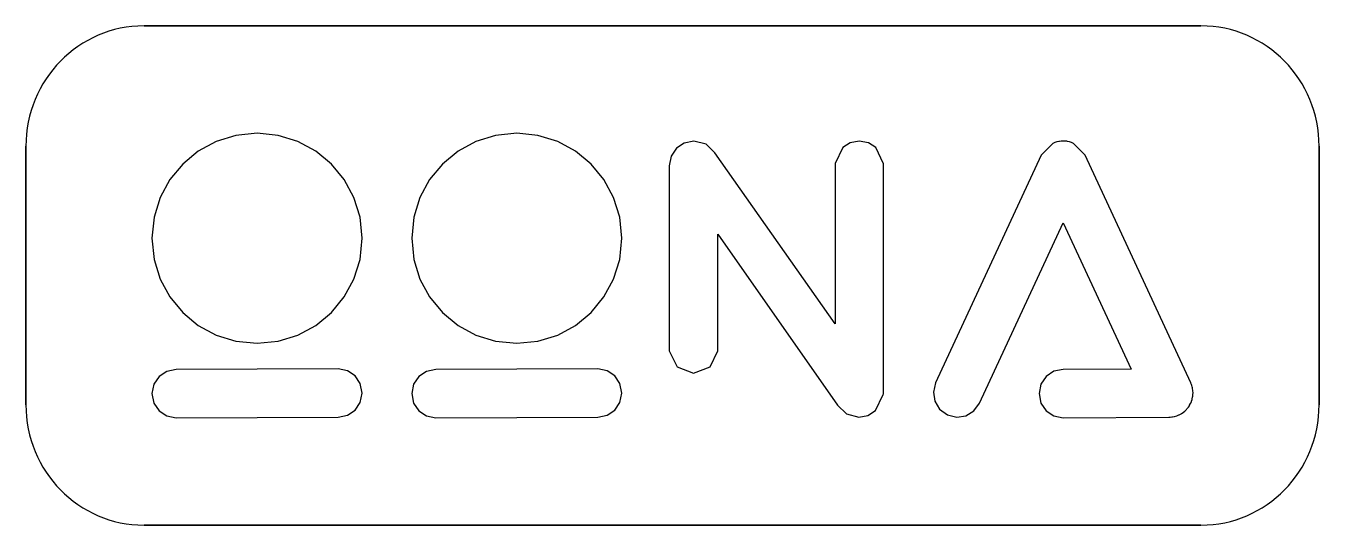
# Model space of a CAD drawing. Extents: x 108 to 139.1, y 42.6 to 54.6.
import ezdxf

# ---------------------------------------------------------------- set-up
doc = ezdxf.new("R2010")
doc.units = 0
doc.layers.add('Layer_1', color=7, linetype='CONTINUOUS')

msp = doc.modelspace()

# ---------------------------------------------------------------- linework, layer by layer
at = {"layer": 'Layer_1', "color": 1}
for points in [[(136.227512, 54.624129), (110.845151, 54.624129), (110.845151, 54.624129)], [(108.007494, 51.728597), (108.007494, 45.519708)], [(139.065169, 45.519708), (139.065169, 51.728597)], [(110.845151, 42.624173), (136.227512, 42.624173)]]:
    msp.add_lwpolyline(points, close=True, dxfattribs=at)
for points in [[(113.56027, 52.043238), (113.051636, 51.991944), (112.577873, 51.844831), (112.149135, 51.612055), (111.775578, 51.303772), (111.467357, 50.930137), (111.234626, 50.501305), (111.08754, 50.027432), (111.036255, 49.518673), (111.08754, 49.010063), (111.234626, 48.536362), (111.467357, 48.107712), (111.775578, 47.734256), (112.149135, 47.426136), (112.577873, 47.193493), (113.051636, 47.04647), (113.56027, 46.995208), (114.068904, 47.04647), (114.542667, 47.193493), (114.971405, 47.426136), (115.344962, 47.734256), (115.653183, 48.107712), (115.885914, 48.536362), (116.033, 49.010063), (116.084285, 49.518673), (116.033, 50.027432), (115.885914, 50.501305), (115.653183, 50.930137), (115.344962, 51.303772), (114.971405, 51.612055), (114.542667, 51.844831), (114.068904, 51.991944), (113.56027, 52.043238), (113.56027, 52.043238)], [(119.796718, 52.043238), (119.288084, 51.991944), (118.814321, 51.844831), (118.385583, 51.612055), (118.012026, 51.303772), (117.703805, 50.930137), (117.471074, 50.501305), (117.323988, 50.027432), (117.272703, 49.518673), (117.323988, 49.010063), (117.471074, 48.536362), (117.703805, 48.107712), (118.012026, 47.734256), (118.385583, 47.426136), (118.814321, 47.193493), (119.288084, 47.04647), (119.796718, 46.995208), (120.305352, 47.04647), (120.779115, 47.193493), (121.207853, 47.426136), (121.58141, 47.734256), (121.889631, 48.107712), (122.122362, 48.536362), (122.269448, 49.010063), (122.320733, 49.518673), (122.269448, 50.027432), (122.122362, 50.501305), (121.889631, 50.930137), (121.58141, 51.303772), (121.207853, 51.612055), (120.779115, 51.844831), (120.305352, 51.991944), (119.796718, 52.043238), (119.796718, 52.043238)], [(124.049344, 51.854722), (123.818559, 51.808087), (123.630024, 51.680935), (123.502873, 51.492401), (123.456237, 51.261615), (123.456237, 46.812204), (123.458992, 46.812204), (123.644609, 46.431326), (124.041628, 46.275872), (124.438371, 46.431326), (124.623711, 46.812204), (124.627019, 46.812204), (124.627019, 49.615134), (127.499951, 45.509131), (127.711872, 45.299482), (128.008724, 45.219743), (128.228562, 45.261852), (128.411057, 45.377325), (128.599077, 45.763243), (128.601831, 45.779779), (128.601831, 46.275872), (128.601831, 51.296893), (128.600177, 51.310674), (128.419396, 51.696469), (128.23928, 51.812379), (128.021402, 51.854722), (127.803969, 51.812587), (127.624065, 51.697162), (127.442626, 51.312325), (127.439318, 51.296893), (127.439318, 47.459331), (124.55481, 51.570846), (124.343219, 51.776549), (124.049344, 51.854722), (124.049344, 51.854722)], [(132.889735, 51.854172), (132.889735, 51.853619), (132.867688, 51.851965), (132.83241, 51.848107), (132.816425, 51.845352), (132.775633, 51.836533), (132.766263, 51.833776), (132.721062, 51.819995), (132.718308, 51.818894), (132.673107, 51.800152), (132.391988, 51.517379), (129.855846, 46.046016), (129.855846, 46.045466), (129.801743, 45.821538), (129.836598, 45.601813), (129.951357, 45.411127), (130.136965, 45.274313), (130.361128, 45.220025), (130.581025, 45.25479), (130.771817, 45.369459), (130.908668, 45.554882), (132.918951, 49.891844), (134.548341, 46.375643), (132.917847, 46.366824), (132.692105, 46.32114), (132.507787, 46.196585), (132.383529, 46.011904), (132.337968, 45.785841), (132.383529, 45.559864), (132.507787, 45.375373), (132.692105, 45.251009), (132.917847, 45.205411), (132.917847, 45.204861), (135.455643, 45.218642), (135.455643, 45.219192), (135.469974, 45.219743), (135.488714, 45.221397), (135.528403, 45.224704), (135.542184, 45.226908), (135.587382, 45.234627), (135.594547, 45.236831), (135.644709, 45.251162), (135.648017, 45.252816), (135.69983, 45.273213), (135.700934, 45.274313), (135.703138, 45.275417), (135.749992, 45.300221), (135.757158, 45.304632), (135.796844, 45.331091), (135.807868, 45.338807), (135.839841, 45.365265), (135.851965, 45.376842), (135.879527, 45.404401), (135.891654, 45.417631), (135.916458, 45.447948), (135.925828, 45.460625), (135.948979, 45.495352), (135.955594, 45.506376), (135.976541, 45.544961), (135.980952, 45.554882), (135.998591, 45.596224), (136.002449, 45.607248), (136.015126, 45.648037), (136.018984, 45.662922), (136.027253, 45.700404), (136.030561, 45.721901), (136.034419, 45.753871), (136.035519, 45.782536), (136.036073, 45.800175), (136.036073, 45.810095), (136.034419, 45.842065), (136.031661, 45.868524), (136.027803, 45.897186), (136.022292, 45.926402), (136.015676, 45.950656), (136.006307, 45.983176), (135.998591, 46.004123), (135.98481, 46.037197), (135.982052, 46.045466), (135.982052, 46.046016), (133.44591, 51.517379), (133.164792, 51.800152), (133.119591, 51.818341), (133.116836, 51.819995), (133.071636, 51.833776), (133.062266, 51.836533), (133.021476, 51.845352), (133.005491, 51.84866), (132.970214, 51.852518), (132.948164, 51.854172), (132.918951, 51.854172), (132.889735, 51.854172), (132.889735, 51.854172)], [(115.503853, 46.380605), (111.616685, 46.366824), (111.616685, 46.36627), (111.390708, 46.320673), (111.206217, 46.196309), (111.081852, 46.011818), (111.036255, 45.785841), (111.081852, 45.559778), (111.206217, 45.375098), (111.390708, 45.250544), (111.616685, 45.204861), (115.503853, 45.219192), (115.729745, 45.26479), (115.914047, 45.389154), (116.038221, 45.573645), (116.083732, 45.799622), (116.038221, 46.02545), (115.914047, 46.209957), (115.729745, 46.334405), (115.503853, 46.380051), (115.503853, 46.380605), (115.503853, 46.380605)], [(121.740303, 46.380605), (117.853133, 46.366824), (117.853133, 46.36627), (117.627156, 46.320673), (117.442665, 46.196309), (117.3183, 46.011818), (117.272703, 45.785841), (117.3183, 45.559778), (117.442665, 45.375098), (117.627156, 45.250544), (117.853133, 45.204861), (121.740303, 45.219192), (121.96628, 45.26479), (122.150771, 45.389154), (122.275136, 45.573645), (122.320733, 45.799622), (122.275136, 46.02545), (122.150771, 46.209957), (121.96628, 46.334405), (121.740303, 46.380051), (121.740303, 46.380605), (121.740303, 46.380605)]]:
    msp.add_lwpolyline(points, dxfattribs=at)
for points in [[(110.845151, 54.624129), (109.27776, 54.624129), (108.007494, 53.327739), (108.007494, 51.728597)], [(139.065169, 51.728597), (139.065169, 53.327739), (137.794904, 54.624129), (136.227512, 54.624129)], [(108.007494, 45.519708), (108.007494, 43.920567), (109.27776, 42.624173), (110.845151, 42.624173)], [(136.227512, 42.624173), (137.794904, 42.624173), (139.065169, 43.920567), (139.065169, 45.519708)]]:
    msp.add_open_spline(points, degree=3, dxfattribs=at)

doc.saveas('drawing.dxf')
